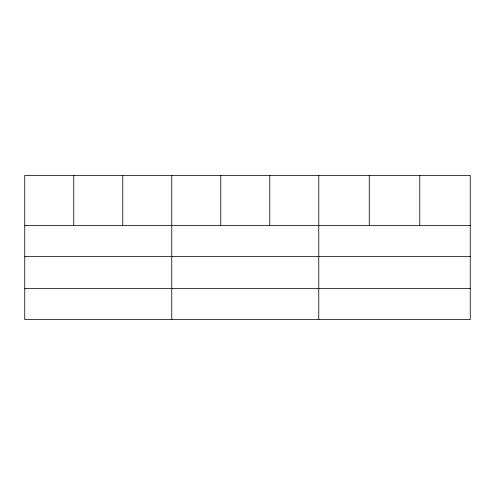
<?xml version="1.0" encoding="UTF-8"?>
<svg xmlns="http://www.w3.org/2000/svg" width="495" height="495" viewBox="0 0 495 495"><rect width="100%" height="100%" fill="white"/><g stroke="black" fill="none" stroke-linecap="round" stroke-linejoin="round"><path stroke-width="0.74" d="M470.25 256.503L470.25 175.385L24.75 175.385L24.75 319.615L470.25 319.615L470.25 256.503L24.75 256.503M24.75 225.417L470.25 225.417M24.75 288.529L470.25 288.529M419.76 175.385L419.76 225.417M369.27 175.385L369.27 225.417M318.78 175.385L318.78 319.615M269.775 175.385L269.775 225.417M220.77 175.385L220.77 225.417M171.765 175.385L171.765 319.615M122.76 175.385L122.76 225.417M73.755 175.385L73.755 225.417"/></g></svg>
